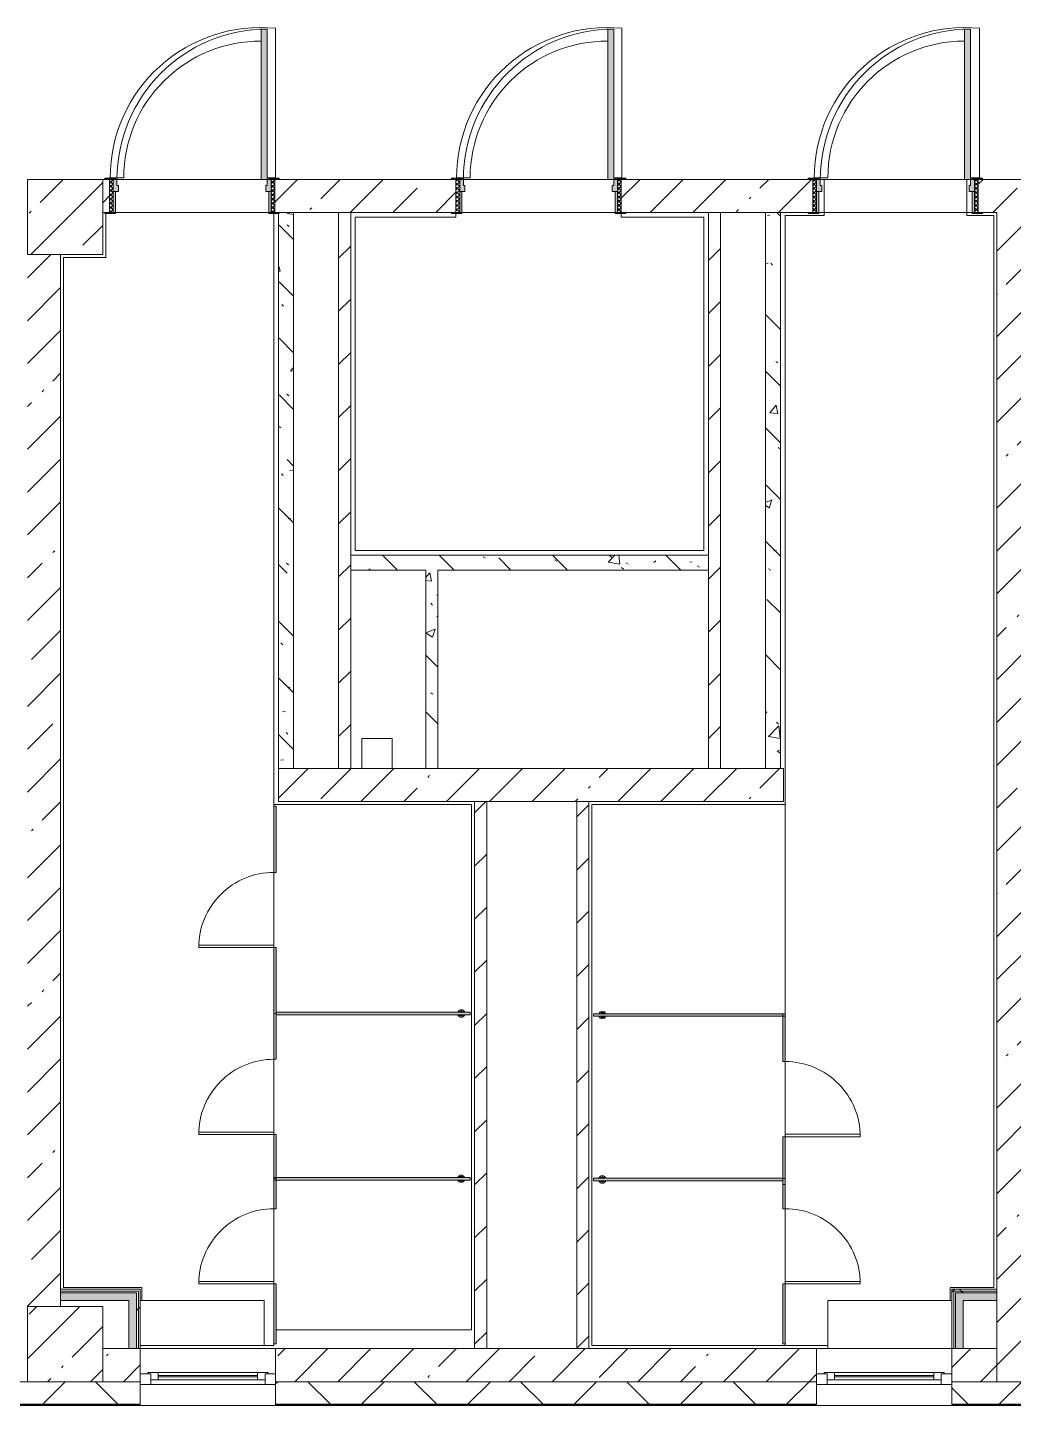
# Model space of a CAD drawing. Header units: millimetres. Extents: x 81548 to 272142, y -8553 to 29000.
# Drawn here: x 210542 to 217102, y -258 to 8910 of the extents above; entities that cross this region are included whole.
import ezdxf

# ---------------------------------------------------------------- set-up
doc = ezdxf.new("R2010")
doc.units = ezdxf.units.MM
for name, color, linetype, lineweight in [('A-DOOR', 7, 'Continuous', 5), ('A-GENM-1', 7, 'Continuous', 5), ('A-GLAZ-3', 7, 'Continuous', 5), ('A-WALL', 7, 'Continuous', 9), ('A-WALL-3', 7, 'Continuous', 5), ('I-WALL-4', 7, 'Continuous', 5), ('S-COLS-3', 7, 'Continuous', 5)]:
    doc.layers.add(name, color=color, linetype=linetype, lineweight=lineweight)
for name, color, linetype, lineweight, true_color in [('A-DOOR-2', 7, 'Continuous', 5, 0xe2e2e2), ('A-DOOR-3', 7, 'Continuous', 5, 0xaaaaaa), ('A-DOOR-FRAM-1', 7, 'Continuous', 5, 0xe2e2e2), ('A-DOOR-FRAM-3', 7, 'Continuous', 5, 0xaaaaaa), ('A-FLOR-1', 7, 'Continuous', 5, 0xaaaaaa), ('A-GENM-3', 7, 'Continuous', 5, 0xe2ddcd), ('I-WALL-2', 7, 'Continuous', 5, 0xe7e7e7), ('I-WALL-3', 7, 'Continuous', 9, 0xe7e7e7), ('I-WALL-6', 7, 'Continuous', 5, 0x787878)]:
    doc.layers.add(name, color=color, linetype=linetype, lineweight=lineweight, true_color=true_color)
pattern_1 = [(45, (145131.5, 0), (-285.1231, 285.1231), []), (45, (145416.64, 0), (-285.1231, 285.1231), [504.031, -100.806, 16.764, -84.042])]
pattern_2 = [(45, (145131.52, 0), (-176.7767, 176.7767), [])]
pattern_3 = [(135, (145131.5, 0), (-377.1708, -377.1708), [533.4, -88.9, 17.78, -88.9]), (135, (145131.5, 376.94), (-377.1708, -377.1708), []), (50, (145131.5, 0), (637.6445, -55.7866), [66.675, -733.425]), (355, (145131.5, 0), (-123.3494, 668.699), [53.34, -586.74]), (100.451, (145184.65, -4.65), (514.299, 612.908), [56.665, -623.315]), (46.184, (145131.5, 177.8), (948.7764, -147.15), [100.012, -1100.137]), (96.636, (145210.6, 165.5), (830.909, 865.997), [84.998, -934.973]), (351.184, (145131.5, 177.8), (830.918, 865.988), [80.01, -880.11]), (21, (145220.4, 133.35), (530.6506, -357.9283), [66.675, -733.425]), (326, (145220.4, 133.35), (216.308, 644.6585), [53.34, -586.74]), (71.451, (145264.64, 103.5), (746.9596, 286.7243), [56.665, -623.315]), (37.5, (145131.52, 0), (10.8105, 295.9426), [16.764, -562.864, 16.764, -578.866, -588.962]), (37.5, (145131.52, 0), (10.8105, 295.9426), [-1175.258, 16.764, -572.198]), (7.5, (145131.52, 0), (233.8692, 350.6318), [16.764, -322.834, 16.764, -549.529, -224.472]), (7.5, (145131.52, 0), (233.8692, 350.6318), [-905.891, 16.764, -207.708]), (327.5, (144933.27, 0), (474.5678, -20.0513), [16.764, -205.486, 16.764, -676.656, -920.115]), (327.5, (144933.27, 0), (474.5678, -20.0513), [-915.67, 16.764, -903.351]), (317.5, (144844.37, 0), (518.4522, 88.9934), [16.764, -272.161, 16.764, -443.738, -653.415]), (317.5, (144844.37, 0), (518.4522, 88.9934), [-749.427, 16.764, -636.651])]
pattern_4 = [(135, (1751.41, 174.685), (-14.14214, -14.14214), []), (225, (1751.41, 174.685), (14.14214, -14.14214), [])]
pattern_5 = [(45, (-371.384, 174.685), (-14.1421, 14.1421), []), (135, (-371.384, 174.685), (-14.1421, -14.1421), [])]
pattern_6 = [(45, (145131.5, 0), (-530.33, 530.33), []), (135, (145131.5, 0), (-530.33, -530.33), [])]

# ---------------------------------------------------------------- blocks, each defined once
blk = doc.blocks.new('BSC_Колонна _Прямоугольная - 500х500-V32-2_10_3_птичка')
at = {"layer": 'S-COLS-3'}
h = blk.add_hatch(dxfattribs=at)
h.set_pattern_fill('FP_49', color=256, style=0, pattern_type=2)
h.set_pattern_definition([(45, (-65660, -150), (-285.1231, 285.1231), []), (45, (-65374.88, -150), (-285.1231, 285.1231), [504.031, -100.806, 16.764, -84.042])])
h.paths.add_polyline_path([(-158.8, -250), (250, -250), (250, 250), (-250, 250), (-250, -250)])
for p, q in [((250, 250), (-250, 250)), ((-250, 250), (-250, -250)), ((250, -250), (250, 250)), ((-250, -250), (250, -250))]:
    blk.add_line(p, q, dxfattribs=at)
blk = doc.blocks.new('BSC_Колонна _Прямоугольная - 500х500-V35-2_10_3_птичка')
at = {"layer": 'S-COLS-3'}
h = blk.add_hatch(dxfattribs=at)
h.set_pattern_fill('FP_52', color=256, style=0, pattern_type=2)
h.set_pattern_definition([(45, (-65660, -7650), (-285.1231, 285.1231), []), (45, (-65374.88, -7650), (-285.1231, 285.1231), [504.031, -100.806, 16.764, -84.042])])
h.paths.add_polyline_path([(-158.8, -250), (250, -250), (250, 250), (-250, 250), (-250, -250)])
for p, q in [((250, 250), (-250, 250)), ((-250, 250), (-250, -250)), ((250, -250), (250, 250)), ((-250, -250), (250, -250))]:
    blk.add_line(p, q, dxfattribs=at)
blk = doc.blocks.new('120_Окно_СКБ_1Ст - 120_Окно_СКБ_1Ст 900х2500_h_-22445987-2_10_3_птичка')
at = {"layer": 'A-GLAZ-3'}
for p, q in [((-450, -127), (-450, -57)), ((-450, -57), (-380, -57)), ((450, -57), (-450, -57)), ((-380, -57), (-380, -127)), ((380, -87), (-380, -87)), ((-380, -87), (-380, -127)), ((-330, -137), (-330, -87)), ((330, -137), (330, -87)), ((380, -127), (380, -57)), ((380, -57), (450, -57)), ((380, -127), (380, -87)), ((450, -57), (450, -127)), ((-380, -127), (-450, -127)), ((-450, -127), (-400, -127)), ((-380, -127), (-400, -127)), ((-400, -127), (-400, -137)), ((-400, -137), (400, -137)), ((400, -137), (-400, -137)), ((-330, -107), (330, -107)), ((330, -117), (-330, -117)), ((450, -127), (380, -127)), ((400, -127), (380, -127)), ((400, -127), (450, -127)), ((400, -137), (400, -127))]:
    blk.add_line(p, q, dxfattribs=at)
blk = doc.blocks.new('110_Дверь_СКБ_1Ст_Внутренняя1 - Д-4_1 1100x2100h_ОО_туалет для мальч_ и дев_-32102845-2_10_3_птичка')
at = {"layer": 'A-DOOR-2'}
h = blk.add_hatch(color=256, dxfattribs=at)
h.paths.add_polyline_path([(537.5, 30), (537.5, 110), (512.5, 110), (512.5, 70), (502.5, 70), (502.5, 30)])
h.paths.add_polyline_path([(-477.5, 30), (-477.5, 70), (-487.5, 70), (-487.5, 110), (-512.5, 110), (-512.5, 30)])
at = {"layer": 'A-DOOR-3'}
h = blk.add_hatch(dxfattribs=at)
h.set_pattern_fill('FP_93', color=256, style=0, pattern_type=2)
h.set_pattern_definition(pattern_4)
h.paths.add_polyline_path([(562.5, -110), (562.5, 110), (537.5, 110), (537.5, -110)])
at = {"layer": 'A-DOOR-FRAM-1'}
for points in [[(472.5, 110), (512.5, 110), (512.5, 1110), (472.5, 1110), (472.5, 538.8)], [(-497.5, 110), (-497.5, 118), (-567.5, 118), (-567.5, 110)], [(592.5, 110), (592.5, 118), (522.5, 118), (522.5, 110)], [(-497.5, -110), (-497.5, 30), (-512.5, 30), (-512.5, -110)], [(537.5, -110), (537.5, 30), (522.5, 30), (522.5, -110)], [(-497.5, -118), (-497.5, -110), (-567.5, -110), (-567.5, -118)], [(592.5, -118), (592.5, -110), (522.5, -110), (522.5, -118)]]:
    blk.add_hatch(color=256, dxfattribs=at).paths.add_polyline_path(points)
at = {"layer": 'A-DOOR-FRAM-3'}
h = blk.add_hatch(dxfattribs=at)
h.set_pattern_fill('FP_94', color=256, style=0, pattern_type=2)
h.set_pattern_definition(pattern_5)
h.paths.add_polyline_path([(-512.5, -110), (-512.5, 110), (-537.5, 110), (-537.5, -110)])
at = {"layer": 'A-DOOR-3'}
for p, q in [((512.5, 1110), (472.5, 1110)), ((472.5, 1110), (472.5, 110)), ((512.5, 110), (512.5, 1110)), ((472.5, 110), (512.5, 110))]:
    blk.add_line(p, q, dxfattribs=at)
blk.add_arc((512.5, 110), 1000, 90, 180, dxfattribs=at)
at = {"layer": 'A-DOOR-FRAM-3'}
for p, q in [((-497.5, 118), (-567.5, 118)), ((-567.5, 118), (-567.5, 110)), ((-567.5, 110), (-497.5, 110)), ((-512.5, 110), (-537.5, 110)), ((-537.5, 110), (-537.5, -110)), ((-487.5, 110), (-512.5, 110)), ((-512.5, 110), (-512.5, 30)), ((-512.5, -110), (-512.5, 110)), ((-497.5, 110), (-512.5, 110)), ((-512.5, 110), (-512.5, 109)), ((-512.5, 109), (-497.5, 109)), ((-497.5, 110), (-497.5, 118)), ((-497.5, 109), (-497.5, 110)), ((-487.5, 70), (-487.5, 110)), ((512.5, 110), (512.5, 70)), ((537.5, 110), (512.5, 110)), ((592.5, 118), (522.5, 118)), ((522.5, 118), (522.5, 110)), ((537.5, 110), (522.5, 110)), ((522.5, 110), (522.5, 109)), ((522.5, 110), (592.5, 110)), ((522.5, 109), (537.5, 109)), ((537.5, 30), (537.5, 110)), ((562.5, 110), (537.5, 110)), ((537.5, 110), (537.5, -110)), ((537.5, 109), (537.5, 110)), ((562.5, -110), (562.5, 110)), ((592.5, 110), (592.5, 118)), ((-512.5, 30), (-477.5, 30)), ((-497.5, 30), (-512.5, 30)), ((-512.5, 30), (-512.5, -110)), ((-497.5, -110), (-497.5, 30)), ((-477.5, 70), (-487.5, 70)), ((-477.5, 30), (-477.5, 70)), ((512.5, 70), (502.5, 70)), ((502.5, 70), (502.5, 30)), ((502.5, 30), (537.5, 30)), ((537.5, 30), (522.5, 30)), ((522.5, 30), (522.5, -110)), ((537.5, -110), (537.5, 30)), ((-497.5, -110), (-567.5, -110)), ((-567.5, -110), (-567.5, -118)), ((-567.5, -118), (-497.5, -118)), ((-537.5, -110), (-512.5, -110)), ((-512.5, -110), (-497.5, -110)), ((-497.5, -118), (-497.5, -110)), ((522.5, -110), (537.5, -110)), ((592.5, -110), (522.5, -110)), ((522.5, -110), (522.5, -118)), ((522.5, -118), (592.5, -118)), ((537.5, -110), (562.5, -110)), ((592.5, -118), (592.5, -110))]:
    blk.add_line(p, q, dxfattribs=at)
blk = doc.blocks.new('110_Дверь_СКБ_1Ст_Внутренняя1 - Д-4 1100x2100h_су мгн-31586709-2_10_3_птичка')
at = {"layer": 'A-DOOR-2'}
h = blk.add_hatch(color=256, dxfattribs=at)
h.paths.add_polyline_path([(537.5, 30), (537.5, 110), (512.5, 110), (512.5, 70), (502.5, 70), (502.5, 30)])
h.paths.add_polyline_path([(-477.5, 30), (-477.5, 70), (-487.5, 70), (-487.5, 110), (-512.5, 110), (-511.3, 30)])
at = {"layer": 'A-DOOR-3'}
h = blk.add_hatch(dxfattribs=at)
h.set_pattern_fill('FP_93', color=256, style=0, pattern_type=2)
h.set_pattern_definition(pattern_4)
h.paths.add_polyline_path([(562.5, -110), (562.5, 110), (537.5, 110), (537.5, -110)])
at = {"layer": 'A-DOOR-FRAM-1'}
for points in [[(472.5, 110), (512.5, 110), (512.5, 1110), (472.5, 1110)], [(-497.5, 110), (-497.5, 118), (-567.5, 118), (-567.5, 110), (-511.3, 110)], [(592.5, 110), (592.5, 118), (522.5, 118), (522.5, 110)], [(-512.5, -110), (-497.5, -110), (-497.5, 30), (-512.5, 30), (-512.5, -39.7)], [(537.5, -110), (537.5, 30), (522.5, 30), (522.5, -110)], [(-497.5, -118), (-497.5, -110), (-567.5, -110), (-567.5, -118)], [(592.5, -118), (592.5, -110), (522.5, -110), (522.5, -118)]]:
    blk.add_hatch(color=256, dxfattribs=at).paths.add_polyline_path(points)
at = {"layer": 'A-DOOR-FRAM-3'}
h = blk.add_hatch(dxfattribs=at)
h.set_pattern_fill('FP_94', color=256, style=0, pattern_type=2)
h.set_pattern_definition(pattern_5)
h.paths.add_polyline_path([(-512.5, -110), (-512.5, 110), (-537.5, 110), (-537.5, -110)])
at = {"layer": 'A-DOOR-3'}
for p, q in [((512.5, 1110), (472.5, 1110)), ((472.5, 1110), (472.5, 110)), ((512.5, 110), (512.5, 1110)), ((472.5, 110), (512.5, 110))]:
    blk.add_line(p, q, dxfattribs=at)
blk.add_arc((512.5, 110), 1000, 90, 180, dxfattribs=at)
at = {"layer": 'A-DOOR-FRAM-3'}
for p, q in [((-497.5, 118), (-567.5, 118)), ((-567.5, 118), (-567.5, 110)), ((-567.5, 110), (-497.5, 110)), ((-512.5, 110), (-537.5, 110)), ((-537.5, 110), (-537.5, -110)), ((-487.5, 110), (-512.5, 110)), ((-512.5, 110), (-512.5, 30)), ((-512.5, -110), (-512.5, 110)), ((-497.5, 110), (-512.5, 110)), ((-512.5, 110), (-512.5, 109)), ((-512.5, 109), (-497.5, 109)), ((-497.5, 110), (-497.5, 118)), ((-497.5, 109), (-497.5, 110)), ((-487.5, 70), (-487.5, 110)), ((512.5, 110), (512.5, 70)), ((537.5, 110), (512.5, 110)), ((592.5, 118), (522.5, 118)), ((522.5, 118), (522.5, 110)), ((537.5, 110), (522.5, 110)), ((522.5, 110), (522.5, 109)), ((522.5, 110), (592.5, 110)), ((522.5, 109), (537.5, 109)), ((537.5, 30), (537.5, 110)), ((562.5, 110), (537.5, 110)), ((537.5, 110), (537.5, -110)), ((537.5, 109), (537.5, 110)), ((562.5, -110), (562.5, 110)), ((592.5, 110), (592.5, 118)), ((-512.5, 30), (-477.5, 30)), ((-497.5, 30), (-512.5, 30)), ((-512.5, 30), (-512.5, -110)), ((-497.5, -110), (-497.5, 30)), ((-477.5, 70), (-487.5, 70)), ((-477.5, 30), (-477.5, 70)), ((512.5, 70), (502.5, 70)), ((502.5, 70), (502.5, 30)), ((502.5, 30), (537.5, 30)), ((537.5, 30), (522.5, 30)), ((522.5, 30), (522.5, -110)), ((537.5, -110), (537.5, 30)), ((-497.5, -110), (-567.5, -110)), ((-567.5, -110), (-567.5, -118)), ((-567.5, -118), (-497.5, -118)), ((-537.5, -110), (-512.5, -110)), ((-512.5, -110), (-497.5, -110)), ((-497.5, -118), (-497.5, -110)), ((522.5, -110), (537.5, -110)), ((592.5, -110), (522.5, -110)), ((522.5, -110), (522.5, -118)), ((522.5, -118), (592.5, -118)), ((537.5, -110), (562.5, -110)), ((592.5, -118), (592.5, -110))]:
    blk.add_line(p, q, dxfattribs=at)
blk = doc.blocks.new('131_Сантехническая перегородка_Дверь_ поз_4 - СД-1-V154-2_10_3_птичка')
at = {"layer": 'A-GENM-3'}
for points in [[(-190, -8), (250, -8), (250, 8), (-190, 8)], [(750, -8), (1190, -8), (1190, 8), (750, 8)]]:
    blk.add_hatch(color=256, dxfattribs=at).paths.add_polyline_path(points)
at = {"layer": 'A-DOOR'}
for p, q in [((266, 508), (250, 508)), ((250, 8), (250, 508)), ((266, 8), (266, 508)), ((266, 8), (250, 8))]:
    blk.add_line(p, q, dxfattribs=at)
blk.add_arc((250, 8), 500, 360, 90, dxfattribs=at)
at = {"layer": 'A-GENM-1'}
for p, q in [((250, 8), (-190, 8)), ((-190, 8), (-190, -8)), ((250, -8), (250, 8)), ((1190, 8), (750, 8)), ((750, 8), (750, -8)), ((1190, -8), (1190, 8)), ((-190, -8), (250, -8)), ((750, -8), (1190, -8))]:
    blk.add_line(p, q, dxfattribs=at)
blk = doc.blocks.new('131_Сантехническая перегородка_Дверь - СД-1-V155-2_10_3_птичка')
at = {"layer": 'A-GENM-3'}
for points in [[(0, -8), (317.3, -8), (317.3, 8), (0, 8)], [(817.3, 8), (817.3, -8), (1134.7, -8), (1134.7, 8)]]:
    blk.add_hatch(color=256, dxfattribs=at).paths.add_polyline_path(points)
at = {"layer": 'A-DOOR'}
for p, q in [((333.3, -8), (317.3, -8)), ((317.3, -8), (317.3, -508)), ((333.3, -8), (333.3, -508)), ((333.3, -508), (317.3, -508))]:
    blk.add_line(p, q, dxfattribs=at)
blk.add_arc((317.3, -8), 500, 270, 0, dxfattribs=at)
at = {"layer": 'A-GENM-1'}
for p, q in [((317.3, 8), (0, 8)), ((0, 8), (0, -8)), ((317.3, -8), (317.3, 8)), ((1134.7, 8), (817.3, 8)), ((817.3, 8), (817.3, -8)), ((1134.7, -8), (1134.7, 8)), ((0, -8), (317.3, -8)), ((817.3, -8), (1134.7, -8))]:
    blk.add_line(p, q, dxfattribs=at)
blk = doc.blocks.new('131_Сантехническая перегородка_Дверь - СД-1-V156-2_10_3_птичка')
at = {"layer": 'A-GENM-3'}
for points in [[(0, -8), (305.2, -8), (305.2, 8), (0, 8)], [(805.2, -8), (1110.4, -8), (1110.4, 8), (805.2, 8)]]:
    blk.add_hatch(color=256, dxfattribs=at).paths.add_polyline_path(points)
at = {"layer": 'A-DOOR'}
for p, q in [((321.2, 508), (305.2, 508)), ((305.2, 8), (305.2, 508)), ((321.2, 8), (321.2, 508)), ((321.2, 8), (305.2, 8))]:
    blk.add_line(p, q, dxfattribs=at)
blk.add_arc((305.2, 8), 500, 360, 90, dxfattribs=at)
at = {"layer": 'A-GENM-1'}
for p, q in [((305.2, 8), (0, 8)), ((0, 8), (0, -8)), ((305.2, -8), (305.2, 8)), ((1110.4, 8), (805.2, 8)), ((805.2, 8), (805.2, -8)), ((1110.4, -8), (1110.4, 8)), ((0, -8), (305.2, -8)), ((805.2, -8), (1110.4, -8))]:
    blk.add_line(p, q, dxfattribs=at)
blk = doc.blocks.new('131_Сантехническая перегородка_Дверь_сдвиг_ - СД-1-V157-2_10_3_птичка')
at = {"layer": 'A-GENM-3'}
for points in [[(0, -8), (400, -8), (400, 8), (0, 8)], [(900, -8), (1100, -8), (1100, 8), (900, 8)]]:
    blk.add_hatch(color=256, dxfattribs=at).paths.add_polyline_path(points)
at = {"layer": 'A-DOOR'}
for p, q in [((416, 508), (400, 508)), ((400, 8), (400, 508)), ((416, 8), (416, 508)), ((416, 8), (400, 8))]:
    blk.add_line(p, q, dxfattribs=at)
blk.add_arc((400, 8), 500, 360, 90, dxfattribs=at)
at = {"layer": 'A-GENM-1'}
for p, q in [((400, 8), (0, 8)), ((0, 8), (0, -8)), ((400, -8), (400, 8)), ((1100, 8), (900, 8)), ((900, 8), (900, -8)), ((1100, -8), (1100, 8)), ((0, -8), (400, -8)), ((900, -8), (1100, -8))]:
    blk.add_line(p, q, dxfattribs=at)
blk = doc.blocks.new('131_Сантехническая перегородка_Дверь_сдвиг_ - СД-1-V158-2_10_3_птичка')
at = {"layer": 'A-GENM-3'}
for points in [[(0, -8), (400, -8), (400, 8), (0, 8)], [(900, 8), (900, -8), (1100, -8), (1100, 8)]]:
    blk.add_hatch(color=256, dxfattribs=at).paths.add_polyline_path(points)
at = {"layer": 'A-DOOR'}
for p, q in [((416, -8), (400, -8)), ((400, -8), (400, -508)), ((416, -8), (416, -508)), ((416, -508), (400, -508))]:
    blk.add_line(p, q, dxfattribs=at)
blk.add_arc((400, -8), 500, 270, 0, dxfattribs=at)
at = {"layer": 'A-GENM-1'}
for p, q in [((400, 8), (0, 8)), ((0, 8), (0, -8)), ((400, -8), (400, 8)), ((1100, 8), (900, 8)), ((900, 8), (900, -8)), ((1100, -8), (1100, 8)), ((0, -8), (400, -8)), ((900, -8), (1100, -8))]:
    blk.add_line(p, q, dxfattribs=at)
blk = doc.blocks.new('131_Сантехническая перегородка - СП-4-V159-2_10_3_птичка')
at = {"layer": 'A-GENM-3'}
blk.add_hatch(color=256, dxfattribs=at).paths.add_polyline_path([(1330, -8), (1330, 8), (55.2, 8), (55.2, -8), (94.4, -8)])
at = {"layer": 'A-GENM-1'}
for p, q in [((1330, 8), (55.2, 8)), ((55.2, 8), (55.2, -8)), ((1330, -8), (1330, 8)), ((55.2, -8), (1330, -8))]:
    blk.add_line(p, q, dxfattribs=at)
at = {"layer": 'A-GENM-1', "flags": 128}
for points in [[(126.7, 8), (126.3, 8.5), (126, 9), (125.6, 9.5), (125.2, 9.9), (124.8, 10.4), (124.4, 10.8), (123.9, 11.2), (123.5, 11.6), (123, 12), (122.5, 12.3), (122, 12.7), (121.5, 13), (121, 13.3), (120.5, 13.6), (119.9, 13.8), (119.4, 14), (118.8, 14.3), (118.2, 14.4), (117.6, 14.6), (117, 14.7), (116.5, 14.9), (115.9, 14.9), (115.3, 15), (114.7, 15.1), (114.1, 15.1), (113.5, 15.1), (112.8, 15), (112.2, 15), (111.7, 14.9), (111.1, 14.8), (110.5, 14.7), (109.9, 14.5), (109.3, 14.4), (108.7, 14.2), (108.2, 13.9), (107.6, 13.7), (107.1, 13.4), (106.5, 13.2), (106, 12.9), (105.5, 12.5), (105, 12.2), (104.5, 11.8), (104.1, 11.4), (103.6, 11), (103.2, 10.6), (102.8, 10.2), (102.4, 9.7), (102, 9.3), (101.6, 8.8), (101.3, 8.3), (101.1, 8)], [(101.1, -8), (101.4, -8.5), (101.8, -9), (102.2, -9.5), (102.6, -9.9), (103, -10.4), (103.4, -10.8), (103.8, -11.2), (104.3, -11.6), (104.7, -12), (105.2, -12.3), (105.7, -12.7), (106.2, -13), (106.8, -13.3), (107.3, -13.6), (107.9, -13.8), (108.4, -14), (109, -14.3), (109.6, -14.4), (110.1, -14.6), (110.7, -14.7), (111.3, -14.9), (111.9, -14.9), (112.5, -15), (113.1, -15.1), (113.7, -15.1), (114.3, -15.1), (114.9, -15), (115.5, -15), (116.1, -14.9), (116.7, -14.8), (117.3, -14.7), (117.9, -14.5), (118.5, -14.4), (119, -14.2), (119.6, -13.9), (120.2, -13.7), (120.7, -13.4), (121.2, -13.2), (121.7, -12.9), (122.3, -12.5), (122.7, -12.2), (123.2, -11.8), (123.7, -11.4), (124.1, -11), (124.6, -10.6), (125, -10.2), (125.4, -9.7), (125.8, -9.3), (126.1, -8.8), (126.5, -8.3), (126.7, -8)]]:
    blk.add_lwpolyline(points, dxfattribs=at)
at = {"layer": 'A-GENM-1'}
for radius, start, end in [(24.6, 19.91127, 160.08873), (17.6, 45, 135), (17.6, 45, 135), (15.1, 45, 135), (24.6, 199.91127, 340.08873), (17.6, 225, 315), (17.6, 225, 315), (15.1, 225, 315)]:
    blk.add_arc((113.9, 0), radius, start, end, dxfattribs=at)
blk = doc.blocks.new('131_Сантехническая перегородка - СП-4-V160-2_10_3_птичка')
at = {"layer": 'A-GENM-3'}
blk.add_hatch(color=256, dxfattribs=at).paths.add_polyline_path([(1330, -8), (1330, 8), (71.3, 8), (71.3, -8), (110.6, -8)])
at = {"layer": 'A-GENM-1'}
for p, q in [((1330, 8), (71.3, 8)), ((71.3, 8), (71.3, -8)), ((1330, -8), (1330, 8)), ((71.3, -8), (1330, -8))]:
    blk.add_line(p, q, dxfattribs=at)
at = {"layer": 'A-GENM-1', "flags": 128}
for points in [[(142.8, 8), (142.5, 8.5), (142.1, 9), (141.8, 9.5), (141.4, 9.9), (141, 10.4), (140.5, 10.8), (140.1, 11.2), (139.6, 11.6), (139.2, 12), (138.7, 12.3), (138.2, 12.7), (137.7, 13), (137.1, 13.3), (136.6, 13.6), (136.1, 13.8), (135.5, 14), (134.9, 14.3), (134.4, 14.4), (133.8, 14.6), (133.2, 14.7), (132.6, 14.9), (132, 14.9), (131.4, 15), (130.8, 15.1), (130.2, 15.1), (129.6, 15.1), (129, 15), (128.4, 15), (127.8, 14.9), (127.2, 14.8), (126.6, 14.7), (126, 14.5), (125.4, 14.4), (124.9, 14.2), (124.3, 13.9), (123.8, 13.7), (123.2, 13.4), (122.7, 13.2), (122.2, 12.9), (121.7, 12.5), (121.2, 12.2), (120.7, 11.8), (120.2, 11.4), (119.8, 11), (119.3, 10.6), (118.9, 10.2), (118.5, 9.7), (118.1, 9.3), (117.8, 8.8), (117.4, 8.3), (117.3, 8)], [(117.3, -8), (117.6, -8.5), (117.9, -9), (118.3, -9.5), (118.7, -9.9), (119.1, -10.4), (119.5, -10.8), (120, -11.2), (120.4, -11.6), (120.9, -12), (121.4, -12.3), (121.9, -12.7), (122.4, -13), (122.9, -13.3), (123.5, -13.6), (124, -13.8), (124.6, -14), (125.1, -14.3), (125.7, -14.4), (126.3, -14.6), (126.9, -14.7), (127.5, -14.9), (128.1, -14.9), (128.7, -15), (129.3, -15.1), (129.9, -15.1), (130.5, -15.1), (131.1, -15), (131.7, -15), (132.3, -14.9), (132.9, -14.8), (133.4, -14.7), (134, -14.5), (134.6, -14.4), (135.2, -14.2), (135.7, -13.9), (136.3, -13.7), (136.8, -13.4), (137.4, -13.2), (137.9, -12.9), (138.4, -12.5), (138.9, -12.2), (139.4, -11.8), (139.8, -11.4), (140.3, -11), (140.7, -10.6), (141.1, -10.2), (141.5, -9.7), (141.9, -9.3), (142.3, -8.8), (142.6, -8.3), (142.8, -8)]]:
    blk.add_lwpolyline(points, dxfattribs=at)
at = {"layer": 'A-GENM-1'}
for radius, start, end in [(24.6, 19.91127, 160.08873), (17.6, 45, 135), (17.6, 45, 135), (15.1, 45, 135), (24.6, 199.91127, 340.08873), (17.6, 225, 315), (17.6, 225, 315), (15.1, 225, 315)]:
    blk.add_arc((130, 0), radius, start, end, dxfattribs=at)
blk = doc.blocks.new('131_Сантехническая перегородка - СП-4-V161-2_10_3_птичка')
at = {"layer": 'A-GENM-3'}
blk.add_hatch(color=256, dxfattribs=at).paths.add_polyline_path([(1330, 8), (39.9, 8), (39.9, -8), (1330, -8)])
at = {"layer": 'A-GENM-1'}
for p, q in [((1330, 8), (39.9, 8)), ((39.9, 8), (39.9, -8)), ((1330, -8), (1330, 8)), ((39.9, -8), (1330, -8))]:
    blk.add_line(p, q, dxfattribs=at)
at = {"layer": 'A-GENM-1', "flags": 128}
for points in [[(111.4, 8), (111, 8.5), (110.7, 9), (110.3, 9.5), (109.9, 9.9), (109.5, 10.4), (109.1, 10.8), (108.6, 11.2), (108.2, 11.6), (107.7, 12), (107.2, 12.3), (106.7, 12.7), (106.2, 13), (105.7, 13.3), (105.2, 13.6), (104.6, 13.8), (104, 14), (103.5, 14.3), (102.9, 14.4), (102.3, 14.6), (101.7, 14.7), (101.1, 14.9), (100.6, 14.9), (100, 15), (99.4, 15.1), (98.7, 15.1), (98.1, 15.1), (97.5, 15), (96.9, 15), (96.3, 14.9), (95.8, 14.8), (95.2, 14.7), (94.6, 14.5), (94, 14.4), (93.4, 14.2), (92.9, 13.9), (92.3, 13.7), (91.8, 13.4), (91.2, 13.2), (90.7, 12.9), (90.2, 12.5), (89.7, 12.2), (89.2, 11.8), (88.8, 11.4), (88.3, 11), (87.9, 10.6), (87.5, 10.2), (87.1, 9.7), (86.7, 9.3), (86.3, 8.8), (86, 8.3), (85.8, 8)], [(85.8, -8), (86.1, -8.5), (86.5, -9), (86.9, -9.5), (87.2, -9.9), (87.6, -10.4), (88.1, -10.8), (88.5, -11.2), (89, -11.6), (89.4, -12), (89.9, -12.3), (90.4, -12.7), (90.9, -13), (91.5, -13.3), (92, -13.6), (92.6, -13.8), (93.1, -14), (93.7, -14.3), (94.3, -14.4), (94.8, -14.6), (95.4, -14.7), (96, -14.9), (96.6, -14.9), (97.2, -15), (97.8, -15.1), (98.4, -15.1), (99, -15.1), (99.6, -15), (100.2, -15), (100.8, -14.9), (101.4, -14.8), (102, -14.7), (102.6, -14.5), (103.2, -14.4), (103.7, -14.2), (104.3, -13.9), (104.8, -13.7), (105.4, -13.4), (105.9, -13.2), (106.4, -12.9), (106.9, -12.5), (107.4, -12.2), (107.9, -11.8), (108.4, -11.4), (108.8, -11), (109.3, -10.6), (109.7, -10.2), (110.1, -9.7), (110.5, -9.3), (110.8, -8.8), (111.2, -8.3), (111.4, -8)]]:
    blk.add_lwpolyline(points, dxfattribs=at)
at = {"layer": 'A-GENM-1'}
for radius, start, end in [(24.6, 19.91127, 160.08873), (17.6, 45, 135), (17.6, 45, 135), (15.1, 45, 135), (24.6, 199.91127, 340.08873), (17.6, 225, 315), (17.6, 225, 315), (15.1, 225, 315)]:
    blk.add_arc((98.6, 0), radius, start, end, dxfattribs=at)
blk = doc.blocks.new('131_Сантехническая перегородка - СП-4-V162-2_10_3_птичка')
at = {"layer": 'A-GENM-3'}
blk.add_hatch(color=256, dxfattribs=at).paths.add_polyline_path([(1330, 8), (25.5, 8), (25.5, -8), (1330, -8)])
at = {"layer": 'A-GENM-1'}
for p, q in [((1330, 8), (25.5, 8)), ((25.5, 8), (25.5, -8)), ((1330, -8), (1330, 8)), ((25.5, -8), (1330, -8))]:
    blk.add_line(p, q, dxfattribs=at)
at = {"layer": 'A-GENM-1', "flags": 128}
for points in [[(97, 8), (96.7, 8.5), (96.3, 9), (95.9, 9.5), (95.5, 9.9), (95.1, 10.4), (94.7, 10.8), (94.3, 11.2), (93.8, 11.6), (93.3, 12), (92.9, 12.3), (92.4, 12.7), (91.8, 13), (91.3, 13.3), (90.8, 13.6), (90.2, 13.8), (89.7, 14), (89.1, 14.3), (88.5, 14.4), (88, 14.6), (87.4, 14.7), (86.8, 14.9), (86.2, 14.9), (85.6, 15), (85, 15.1), (84.4, 15.1), (83.8, 15.1), (83.2, 15), (82.6, 15), (82, 14.9), (81.4, 14.8), (80.8, 14.7), (80.2, 14.5), (79.6, 14.4), (79.1, 14.2), (78.5, 13.9), (77.9, 13.7), (77.4, 13.4), (76.9, 13.2), (76.4, 12.9), (75.8, 12.5), (75.3, 12.2), (74.9, 11.8), (74.4, 11.4), (74, 11), (73.5, 10.6), (73.1, 10.2), (72.7, 9.7), (72.3, 9.3), (72, 8.8), (71.6, 8.3), (71.4, 8)], [(71.4, -8), (71.8, -8.5), (72.1, -9), (72.5, -9.5), (72.9, -9.9), (73.3, -10.4), (73.7, -10.8), (74.1, -11.2), (74.6, -11.6), (75.1, -12), (75.6, -12.3), (76.1, -12.7), (76.6, -13), (77.1, -13.3), (77.6, -13.6), (78.2, -13.8), (78.7, -14), (79.3, -14.3), (79.9, -14.4), (80.5, -14.6), (81.1, -14.7), (81.6, -14.9), (82.2, -14.9), (82.8, -15), (83.4, -15.1), (84, -15.1), (84.6, -15.1), (85.2, -15), (85.8, -15), (86.4, -14.9), (87, -14.8), (87.6, -14.7), (88.2, -14.5), (88.8, -14.4), (89.4, -14.2), (89.9, -13.9), (90.5, -13.7), (91, -13.4), (91.6, -13.2), (92.1, -12.9), (92.6, -12.5), (93.1, -12.2), (93.6, -11.8), (94, -11.4), (94.5, -11), (94.9, -10.6), (95.3, -10.2), (95.7, -9.7), (96.1, -9.3), (96.5, -8.8), (96.8, -8.3), (97, -8)]]:
    blk.add_lwpolyline(points, dxfattribs=at)
at = {"layer": 'A-GENM-1'}
for radius, start, end in [(24.6, 19.91127, 160.08873), (17.6, 45, 135), (17.6, 45, 135), (15.1, 45, 135), (24.6, 199.91127, 340.08873), (17.6, 225, 315), (17.6, 225, 315), (15.1, 225, 315)]:
    blk.add_arc((84.2, 0), radius, start, end, dxfattribs=at)

msp = doc.modelspace()

# ---------------------------------------------------------------- hatches: boundary and pattern name
at = {"layer": 'A-WALL-3'}
h = msp.add_hatch(dxfattribs=at)
h.set_pattern_fill('FP_55', color=256, style=0, pattern_type=2)
h.set_pattern_definition([(45, (145131.5, 0), (-353.5534, 353.5534), []), (135, (145131.5, 0), (-353.5534, -353.5534), [])])
h.paths.add_polyline_path([(220831.5, -250), (220831.5, -100), (216691.5, -100), (216691.5, -250), (219917.9, -250)])
h.paths.add_polyline_path([(214346.8, -250), (215791.5, -250), (215791.5, -100), (212191.5, -100), (212191.5, -250), (212489.7, -250)])
h.paths.add_polyline_path([(203191.5, -250), (203941.5, -250), (203941.5, -100), (203191.5, -100)])
h.paths.add_polyline_path([(207191.5, -250), (207191.5, -100), (206041.5, -100), (206041.5, -250), (206918.6, -250)])
h.paths.add_polyline_path([(202276, -250), (202291.5, -250), (202291.5, -100), (201541.5, -100), (201541.5, -250)])
h.paths.add_polyline_path([(210291.5, -250), (211291.5, -250), (211291.5, -100), (210291.5, -100)])
h.paths.add_polyline_path([(198441.5, -250), (198441.5, -100), (197041.5, -100), (197041.5, -250), (197633.4, -250)])
h.paths.add_polyline_path([(193941.5, -250), (193941.5, -100), (192541.5, -100), (192541.5, -250), (193919.3, -250)])
h.paths.add_polyline_path([(190205.2, -250), (190441.5, -250), (190441.5, -100), (190067.9, -100), (190067.9, -250)])
h.paths.add_polyline_path([(188541.5, -250), (189167.9, -250), (189167.9, -100), (187791.5, -100), (187791.5, -250), (188348.2, -250)])
h.paths.add_polyline_path([(174420.4, -250), (176041.5, -250), (176041.5, -100), (174341.3, -100), (174341.3, -250)])
h.paths.add_polyline_path([(184691.5, -250), (184691.5, -100), (183121.5, -100), (183121.5, -250), (184634.1, -250)])
h.paths.add_polyline_path([(180920, -250), (181021.5, -250), (181021.5, -100), (179901.5, -100), (179901.5, -250), (179991.5, -250)])
h.paths.add_polyline_path([(179001.5, -250), (179001.5, -100), (178141.5, -100), (178141.5, -250), (178741.5, -250)])
h.paths.add_polyline_path([(170706.3, -250), (171541.3, -250), (171541.3, -100), (169941.5, -100), (169941.5, -250)])
h.paths.add_polyline_path([(167641.5, -250), (167841.5, -250), (167841.5, -100), (166741.5, -100), (166741.5, -250), (167456.5, -250)])
h.paths.add_polyline_path([(161421.1, -250), (162391.5, -250), (162391.5, -100), (161241.5, -100), (161241.5, -250)])
h.paths.add_polyline_path([(163941.5, -250), (163941.5, -100), (163291.5, -100), (163291.5, -250)])
h.paths.add_polyline_path([(148861.5, -250), (148861.5, -100), (144871.5, -100), (144871.5, -250), (148421.8, -250)])
h.paths.add_polyline_path([(153064.4, -250), (153691.5, -250), (153691.5, -100), (149761.5, -100), (149761.5, -250), (152135.9, -250)])
h.paths.add_polyline_path([(157707, -250), (158141.5, -250), (158141.5, -100), (156791.5, -100), (156791.5, -250)])
at = {"layer": 'I-WALL-2'}
for points in [[(211216.5, 440.5), (211266.5, 440.5), (211266.5, 490.5), (210761.5, 490.5), (210761.5, 440.5)], [(216766.5, 120), (216766.5, 440.5), (216716.5, 440.5), (216716.5, 120)]]:
    msp.add_hatch(color=256, dxfattribs=at).paths.add_polyline_path(points)
at = {"layer": 'I-WALL-3'}
for points in [[(216991.5, 440.5), (216991.5, 490.5), (216716.5, 490.5), (216716.5, 440.5), (216766.5, 440.5)], [(211266.5, 120), (211266.5, 440.5), (211216.5, 440.5), (211216.5, 120)]]:
    msp.add_hatch(color=256, dxfattribs=at).paths.add_polyline_path(points)
at = {"layer": 'I-WALL-4'}
h = msp.add_hatch(dxfattribs=at)
h.set_pattern_fill('FP_63', color=256, style=0, pattern_type=2)
h.set_pattern_definition(pattern_1)
h.paths.add_polyline_path([(212311.5, 7680), (213392, 7680), (213392, 7900), (212186.5, 7900), (212186.5, 7680), (212216.5, 7680)])
h.paths.add_polyline_path([(211086.5, 7680), (211086.5, 7900), (211041.5, 7900), (211041.5, 7680), (211056.5, 7680)])
h.paths.add_polyline_path([(216896.5, 7680), (216991.5, 7680), (216991.5, 7900), (216866.5, 7900), (216866.5, 7680)])
h.paths.add_polyline_path([(215151.5, 7680), (215766.5, 7680), (215766.5, 7900), (214492, 7900), (214492, 7680), (215071.5, 7680)])
h = msp.add_hatch(dxfattribs=at)
h.set_pattern_fill('FP_63', color=256, style=0, pattern_type=2)
h.set_pattern_definition(pattern_1)
h.paths.add_polyline_path([(217132.3, 120), (217211.5, 120), (217211.5, 7900), (216991.5, 7900), (216991.5, 120)])
h = msp.add_hatch(dxfattribs=at)
h.set_pattern_fill('FP_67', color=256, style=0, pattern_type=2)
h.set_pattern_definition(pattern_2)
h.paths.add_polyline_path([(212611.5, 3980), (212691.5, 3980), (212691.5, 7680), (212611.5, 7680), (212611.5, 4279.6)])
h = msp.add_hatch(dxfattribs=at)
h.set_pattern_fill('FP_67', color=256, style=0, pattern_type=2)
h.set_pattern_definition(pattern_2)
h.paths.add_polyline_path([(215151.5, 3980), (215151.5, 7680), (215071.5, 7680), (215071.5, 3980)])
h = msp.add_hatch(dxfattribs=at)
h.set_pattern_fill('FP_63', color=256, style=0, pattern_type=2)
h.set_pattern_definition(pattern_1)
h.paths.add_polyline_path([(210541.5, 400), (210761.5, 400), (210761.5, 7400), (210541.5, 7400), (210541.5, 808.9)])
h = msp.add_hatch(dxfattribs=at)
h.set_pattern_fill('FP_63', color=256, style=0, pattern_type=2)
h.set_pattern_definition(pattern_1)
h.paths.add_polyline_path([(213418.2, 3760), (215571.5, 3760), (215571.5, 3980), (212211.5, 3980), (212211.5, 3760), (212489.7, 3760)])
h = msp.add_hatch(dxfattribs=at)
h.set_pattern_fill('FP_67', color=256, style=0, pattern_type=2)
h.set_pattern_definition(pattern_2)
h.paths.add_polyline_path([(213596.5, 120), (213596.5, 3760), (213516.5, 3760), (213516.5, 120)])
h = msp.add_hatch(dxfattribs=at)
h.set_pattern_fill('FP_67', color=256, style=0, pattern_type=2)
h.set_pattern_definition(pattern_2)
h.paths.add_polyline_path([(214276.5, 120), (214276.5, 3760), (214196.5, 3760), (214196.5, 120)])
h = msp.add_hatch(dxfattribs=at)
h.set_pattern_fill('FP_167', color=256, style=0, pattern_type=2)
h.set_pattern_definition(pattern_6)
h.paths.add_polyline_path([(211279, 120), (211279, 490.5), (211266.5, 490.5), (211266.5, 120)])
h = msp.add_hatch(dxfattribs=at)
h.set_pattern_fill('FP_167', color=256, style=0, pattern_type=2)
h.set_pattern_definition(pattern_6)
h.paths.add_polyline_path([(211291.5, 120), (211291.5, 503), (211279, 503), (211279, 120)])
h = msp.add_hatch(dxfattribs=at)
h.set_pattern_fill('FP_167', color=256, style=0, pattern_type=2)
h.set_pattern_definition(pattern_6)
h.paths.add_polyline_path([(216991.5, 503), (216991.5, 515.5), (216691.5, 515.5), (216691.5, 503), (216704, 503)])
h = msp.add_hatch(dxfattribs=at)
h.set_pattern_fill('FP_167', color=256, style=0, pattern_type=2)
h.set_pattern_definition(pattern_6)
h.paths.add_polyline_path([(216704, 120), (216704, 503), (216691.5, 503), (216691.5, 120)])
h = msp.add_hatch(dxfattribs=at)
h.set_pattern_fill('FP_167', color=256, style=0, pattern_type=2)
h.set_pattern_definition(pattern_6)
h.paths.add_polyline_path([(216991.5, 490.5), (216991.5, 503), (216704, 503), (216704, 490.5), (216716.5, 490.5)])
h = msp.add_hatch(dxfattribs=at)
h.set_pattern_fill('FP_63', color=256, style=0, pattern_type=2)
h.set_pattern_definition(pattern_1)
h.paths.add_polyline_path([(216991.5, -100), (216991.5, 120), (216691.5, 120), (216691.5, -100)])
h.paths.add_polyline_path([(215791.5, -100), (215791.5, 120), (212191.5, 120), (212191.5, -100), (214346.8, -100)])
h.paths.add_polyline_path([(211291.5, -100), (211291.5, 120), (211041.5, 120), (211041.5, -100)])
h = msp.add_hatch(dxfattribs=at)
h.set_pattern_fill('FP_63', color=256, style=0, pattern_type=2)
h.set_pattern_definition(pattern_1)
h.paths.add_polyline_path([(220611.5, -100), (220611.5, 120), (216991.5, 120), (216991.5, -100), (219917.9, -100)])
at = {"layer": 'I-WALL-6'}
h = msp.add_hatch(dxfattribs=at)
h.set_pattern_fill('FP_76', color=256, style=0, pattern_type=2)
h.set_pattern_definition(pattern_3)
h.paths.add_polyline_path([(212311.5, 3980), (212311.5, 7680), (212216.5, 7680), (212211.5, 3980)])
h = msp.add_hatch(dxfattribs=at)
h.set_pattern_fill('FP_76', color=256, style=0, pattern_type=2)
h.set_pattern_definition(pattern_3)
h.paths.add_polyline_path([(215551.5, 3980), (215551.5, 7680), (215451.5, 7680), (215451.5, 3980)])
h = msp.add_hatch(dxfattribs=at)
h.set_pattern_fill('FP_76', color=256, style=0, pattern_type=2)
h.set_pattern_definition(pattern_3)
h.paths.add_polyline_path([(215071.5, 5300), (215071.5, 5400), (212691.5, 5400), (212691.5, 5300), (214346.8, 5300)])
h = msp.add_hatch(dxfattribs=at)
h.set_pattern_fill('FP_76', color=256, style=0, pattern_type=2)
h.set_pattern_definition(pattern_3)
h.paths.add_polyline_path([(213271.5, 3980), (213271.5, 5300), (213191.5, 5300), (213191.5, 3980)])

# ---------------------------------------------------------------- linework, layer by layer
at = {"layer": 'A-FLOR-1'}
for p, q in [((212191.1, 7910.1), (212191.1, 8905.1)), ((214496.5, 7910.1), (214496.5, 8905.1)), ((216876.5, 7910.1), (216876.5, 8905.1)), ((211091.1, 7911.1), (211181.1, 7911.1)), ((211136.5, 7900), (212096.5, 7900)), ((212136.5, 7910.1), (212191.1, 7910.1)), ((213396.6, 7911.1), (213486.6, 7911.1)), ((213442, 7900), (214402, 7900)), ((214442, 7910.1), (214496.5, 7910.1)), ((215776.6, 7911.1), (215866.6, 7911.1)), ((215816.5, 7900), (216776.5, 7900)), ((216776.5, 7900), (215841.5, 7900)), ((215841.5, 7900), (215841.5, 7660)), ((216791.5, 7660), (216791.5, 7900)), ((216816.5, 7910.1), (216876.5, 7910.1)), ((211061.5, 7672), (211061.5, 7380)), ((212180.5, 7672), (212180.5, 3729)), ((213392, 7649), (212722.5, 7649)), ((212722.5, 7649), (212722.5, 5431)), ((213392, 7672), (213392, 7649)), ((214492, 7649), (214492, 7672)), ((215040.5, 7649), (214492, 7649)), ((215040.5, 5431), (215040.5, 7649)), ((215841.5, 7660), (215582.5, 7660)), ((215582.5, 2347.5), (215582.5, 7660)), ((216971.5, 7660), (216791.5, 7660)), ((216971.5, 526.7), (216971.5, 7660)), ((211061.5, 7380), (210781.5, 7380)), ((210781.5, 7380), (210781.5, 526.5)), ((212722.5, 5431), (215040.5, 5431)), ((212766.5, 3980), (212766.5, 4180)), ((212766.5, 4180), (212966.5, 4180)), ((212966.5, 4180), (212966.5, 3980)), ((213496.5, 3740), (212180.5, 3740)), ((213496.5, 245), (213496.5, 3740)), ((214296.5, 3740), (214296.5, 140)), ((215582.5, 3740), (214296.5, 3740)), ((212180.5, 2789), (212180.5, 3289)), ((212180.5, 1545.2), (212180.5, 2045.2)), ((215582.5, 2030.1), (215582.5, 1530.1)), ((212180.5, 551), (212180.5, 1051)), ((215582.5, 1051), (215582.5, 551)), ((210781.5, 526.5), (211302.5, 526.5)), ((211302.5, 526.5), (211302.5, 440.5)), ((216681, 440.5), (216681, 526.7)), ((216681, 526.7), (216971.5, 526.7)), ((212116.5, 440.5), (211291.5, 440.5)), ((212116.5, 140), (212116.5, 440.5)), ((216691.5, 440.5), (215866.5, 440.5)), ((215866.5, 440.5), (215866.5, 120)), ((212196.5, 245), (213496.5, 245)), ((211291.5, 140), (212180.5, 140)), ((212180.5, 140), (212180.5, 151)), ((214296.5, 140), (215866.5, 140)), ((215582.5, 151), (215582.5, 140))]:
    msp.add_line(p, q, dxfattribs=at)
for centre, radius, start, end in [((212091.1, 7910.1), 1000, 84.26083, 179.9427), ((214396.5, 7910.1), 1000, 84.26083, 179.9427), ((216776.5, 7910.1), 1000, 84.26083, 179.9427), ((212091.1, 7910.1), 910, 89.65741, 179.93704), ((214396.5, 7910.1), 910, 89.65741, 179.93704), ((216776.5, 7910.1), 910, 90.00302, 179.93704)]:
    msp.add_arc(centre, radius, start, end, dxfattribs=at)
at = {"layer": 'A-WALL'}
for p, q in [((212311.5, 7680), (212216.5, 7680)), ((212691.5, 7680), (212611.5, 7680)), ((215151.5, 7680), (215071.5, 7680)), ((215551.5, 7680), (215451.5, 7680)), ((212691.5, 5400), (212691.5, 5300)), ((215071.5, 5300), (215071.5, 5400)), ((212211.5, 3980), (212311.5, 3980)), ((212611.5, 3980), (212691.5, 3980)), ((213191.5, 3980), (213271.5, 3980)), ((215071.5, 3980), (215151.5, 3980)), ((213596.5, 3760), (213516.5, 3760)), ((214276.5, 3760), (214196.5, 3760)), ((211279, 503), (210761.5, 503)), ((211266.5, 490.5), (210761.5, 490.5)), ((211266.5, 490.5), (211266.5, 120)), ((211279, 503), (211279, 120)), ((216704, 503), (216704, 120)), ((216704, 503), (216991.5, 503)), ((216716.5, 490.5), (216716.5, 120)), ((216716.5, 490.5), (216991.5, 490.5)), ((216991.5, 440.5), (216991.5, 515.5)), ((213516.5, 120), (213596.5, 120)), ((214196.5, 120), (214276.5, 120)), ((211291.5, -100), (211041.5, -100)), ((215791.5, -100), (212191.5, -100)), ((220611.5, -100), (216691.5, -100)), ((210291.5, -250), (211291.5, -250)), ((210291.5, -253), (211291.5, -253)), ((212191.5, -250), (215791.5, -250)), ((212191.5, -253), (215791.5, -253)), ((216691.5, -250), (220981.5, -250)), ((216691.5, -253), (220984.5, -253))]:
    msp.add_line(p, q, dxfattribs=at)
at = {"layer": 'A-WALL-3'}
for p, q in [((207191.5, -100), (210541.5, -100)), ((211291.5, -258), (211291.5, -100)), ((212191.5, -100), (212191.5, -258)), ((215791.5, -258), (215791.5, -100)), ((216691.5, -100), (216691.5, -258)), ((203191.5, -258), (220989.5, -258))]:
    msp.add_line(p, q, dxfattribs=at)
at = {"layer": 'I-WALL-4'}
for p, q in [((211056.5, 7900), (211041.5, 7900)), ((211136.5, 7900), (212096.5, 7900)), ((213362, 7900), (212216.5, 7900)), ((213442, 7900), (214402, 7900)), ((215736.5, 7900), (214522, 7900)), ((215816.5, 7900), (215841.5, 7900)), ((216991.5, 7900), (216896.5, 7900)), ((217381.5, 7900), (216991.5, 7900)), ((211041.5, 7680), (211056.5, 7680)), ((212146.5, 7680), (211126.5, 7680)), ((212211.5, 7672), (212211.5, 3760)), ((212311.5, 3980), (212311.5, 7680)), ((212311.5, 7680), (212611.5, 7680)), ((212611.5, 7680), (212611.5, 3980)), ((212691.5, 5400), (212691.5, 7680)), ((212691.5, 7680), (213362, 7680)), ((214452, 7680), (213432, 7680)), ((214522, 7680), (215071.5, 7680)), ((215071.5, 7680), (215071.5, 5400)), ((215151.5, 3980), (215151.5, 7680)), ((215151.5, 7680), (215451.5, 7680)), ((215451.5, 7680), (215451.5, 3980)), ((215551.5, 3980), (215551.5, 7680)), ((215551.5, 7680), (215736.5, 7680)), ((216826.5, 7680), (215806.5, 7680)), ((216896.5, 7680), (216991.5, 7680)), ((216991.5, 7680), (216991.5, 515.5)), ((210761.5, 400), (210761.5, 7400)), ((215071.5, 5400), (212691.5, 5400)), ((212691.5, 3980), (212691.5, 5300)), ((212691.5, 5300), (213191.5, 5300)), ((213191.5, 5300), (213191.5, 3980)), ((213271.5, 5300), (215071.5, 5300)), ((213271.5, 3980), (213271.5, 5300)), ((215071.5, 5300), (215071.5, 3980)), ((212611.5, 3980), (212311.5, 3980)), ((213191.5, 3980), (212691.5, 3980)), ((215071.5, 3980), (213271.5, 3980)), ((215571.5, 3980), (215151.5, 3980)), ((215571.5, 3760), (215571.5, 3980)), ((212211.5, 3760), (213516.5, 3760)), ((213516.5, 3760), (213516.5, 120)), ((213596.5, 3760), (214196.5, 3760)), ((213596.5, 120), (213596.5, 3760)), ((214196.5, 3760), (214196.5, 120)), ((214276.5, 3760), (215571.5, 3760)), ((214276.5, 120), (214276.5, 3760)), ((211291.5, 515.5), (210761.5, 515.5)), ((211291.5, 120), (211291.5, 515.5)), ((216691.5, 515.5), (216691.5, 120)), ((216991.5, 515.5), (216691.5, 515.5)), ((210761.5, 440.5), (211216.5, 440.5)), ((211216.5, 440.5), (211216.5, 120)), ((216766.5, 120), (216766.5, 440.5)), ((216766.5, 440.5), (216991.5, 440.5)), ((216991.5, -100), (216991.5, 440.5)), ((213516.5, 120), (211041.5, 120)), ((211291.5, -100), (211291.5, 120)), ((212191.5, 120), (212191.5, -100)), ((214196.5, 120), (213596.5, 120)), ((216991.5, 120), (214276.5, 120)), ((215791.5, -100), (215791.5, 120)), ((216691.5, 120), (216691.5, -100))]:
    msp.add_line(p, q, dxfattribs=at)

# ---------------------------------------------------------------- block references
at = {"layer": 'A-DOOR-3'}
for name, p in [('110_Дверь_СКБ_1Ст_Внутренняя1 - Д-4_1 1100x2100h_ОО_туалет для мальч_ и дев_-32102845-2_10_3_птичка', (211624, 7790)), ('110_Дверь_СКБ_1Ст_Внутренняя1 - Д-4 1100x2100h_су мгн-31586709-2_10_3_птичка', (213929.5, 7790)), ('110_Дверь_СКБ_1Ст_Внутренняя1 - Д-4_1 1100x2100h_ОО_туалет для мальч_ и дев_-32102845-2_10_3_птичка', (216304, 7790))]:
    msp.add_blockref(name, p, dxfattribs=at)
at = {"layer": 'A-GENM-1'}
for name, p, rotation in [('131_Сантехническая перегородка_Дверь_ поз_4 - СД-1-V154-2_10_3_птичка', (212188.5, 2539), 89.99999999997657), ('131_Сантехническая перегородка_Дверь - СД-1-V156-2_10_3_птичка', (212188.5, 1240), 89.99999999997657), ('131_Сантехническая перегородка - СП-4-V161-2_10_3_птичка', (213526.8, 2350), 180), ('131_Сантехническая перегородка_Дверь - СД-1-V155-2_10_3_птичка', (215574.5, 1212.8), 90.00000000002345), ('131_Сантехническая перегородка_Дверь_сдвиг_ - СД-1-V157-2_10_3_птичка', (212188.5, 151), 89.99999999997657), ('131_Сантехническая перегородка - СП-4-V162-2_10_3_птичка', (213511, 1250), 180), ('131_Сантехническая перегородка_Дверь_сдвиг_ - СД-1-V158-2_10_3_птичка', (215574.5, 151), 90.00000000002345)]:
    msp.add_blockref(name, p, dxfattribs=dict(at, rotation=rotation))
for name, p in [('131_Сантехническая перегородка - СП-4-V159-2_10_3_птичка', (214252.3, 2340)), ('131_Сантехническая перегородка - СП-4-V160-2_10_3_птичка', (214236.2, 1245.5))]:
    msp.add_blockref(name, p, dxfattribs=at)
at = {"layer": 'A-GLAZ-3', "rotation": 180}
for p in [(211741.5, -175), (216241.5, -175)]:
    msp.add_blockref('120_Окно_СКБ_1Ст - 120_Окно_СКБ_1Ст 900х2500_h_-22445987-2_10_3_птичка', p, dxfattribs=at)
at = {"layer": 'S-COLS-3'}
for name, p in [('BSC_Колонна _Прямоугольная - 500х500-V35-2_10_3_птичка', (210791.5, 7650)), ('BSC_Колонна _Прямоугольная - 500х500-V32-2_10_3_птичка', (210791.5, 150))]:
    msp.add_blockref(name, p, dxfattribs=at)

doc.saveas('drawing.dxf')
